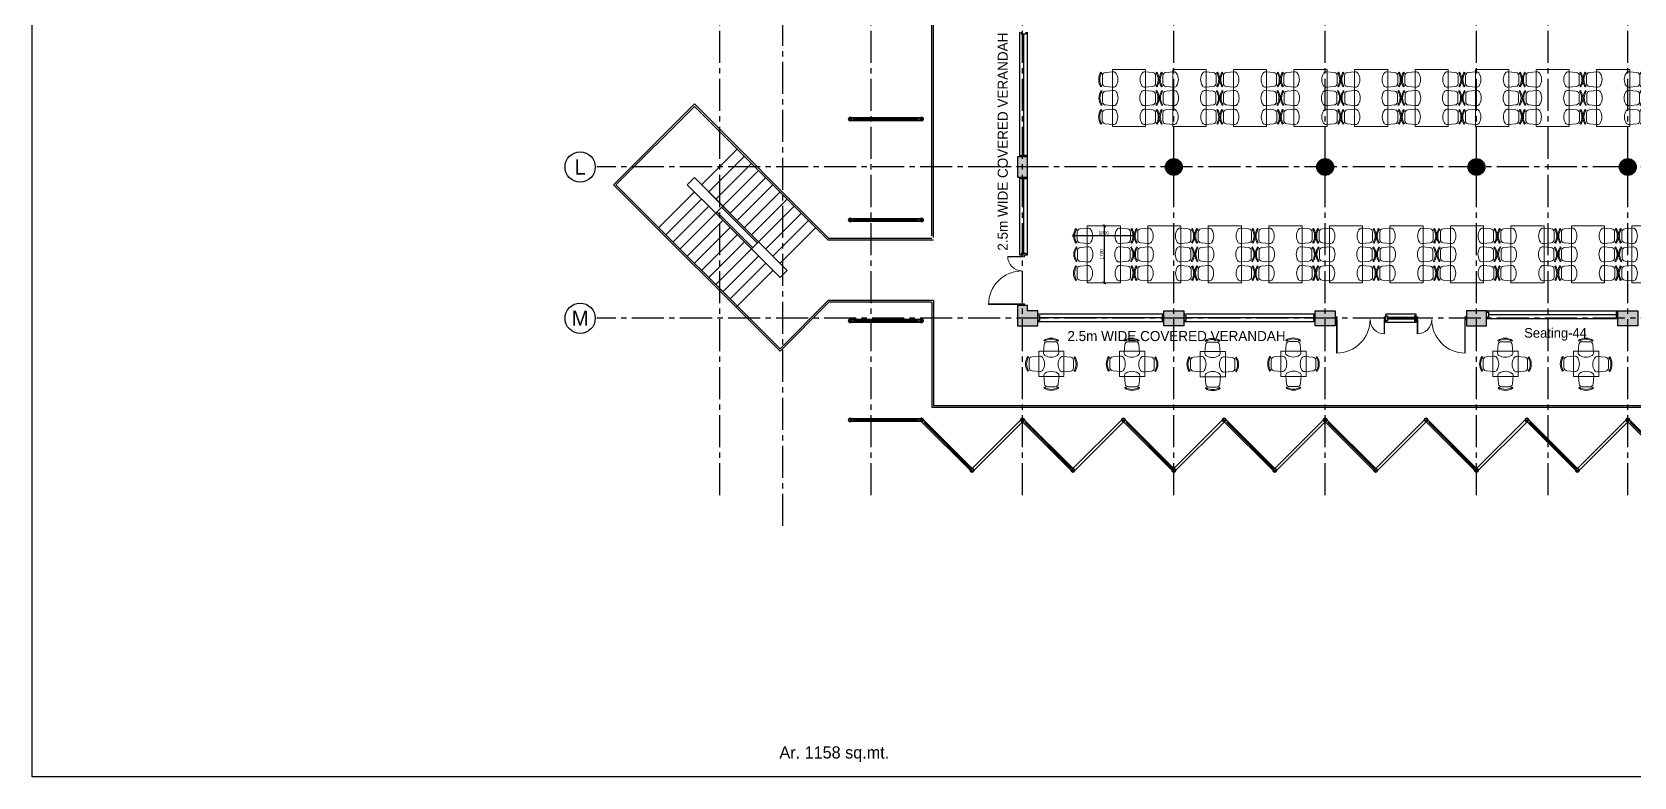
# Model space of a CAD drawing. Header units: millimetres. Extents: x -276609 to 1081398, y -453808 to 472098.
# Drawn here: x 769655 to 817287, y 136505 to 158667 of the extents above; entities that cross this region are included whole.
import ezdxf
from ezdxf.enums import TextEntityAlignment as Align

# ---------------------------------------------------------------- set-up
doc = ezdxf.new("R2010")
doc.units = ezdxf.units.MM
doc.header["$MEASUREMENT"] = 0
doc.linetypes.add('CENTER2', pattern=[28.575, 19.05, -3.175, 3.175, -3.175])
doc.layers.add('A-Anno-Grid Lines', color=7, linetype='Continuous', true_color=0xbbc3bd)
for name, color, linetype, lineweight in [('A-Detail Lines', 241, 'Continuous', 25), ('A-Door', 4, 'Continuous', 9), ('A-WIN', 5, 'Continuous', 25), ('S-Concrete', 40, 'Continuous', 25), ('SHADE SCREEN', 171, 'Continuous', 15), ('STAIR', 3, 'Continuous', 9)]:
    doc.layers.add(name, color=color, linetype=linetype, lineweight=lineweight)
for name, color, linetype in [('A-Railing', 4, 'Continuous'), ('A-Window', 4, 'Continuous'), ('Anno_Frames', 7, 'Continuous'), ('Anno_Labels', 7, 'Continuous'), ('AREA', 7, 'Continuous'), ('Dimension', 7, 'Continuous'), ('S-Conc Patt', 9, 'Continuous'), ('SHADING COLUMNS', 210, 'Continuous'), ('text', 252, 'Continuous')]:
    doc.layers.add(name, color=color, linetype=linetype)
doc.layers.add('I-Furniture', color=7, linetype='Continuous', lineweight=20, true_color=0xb35900)
doc.styles.get("Standard").update_dxf_attribs({"font": ''})
doc.styles.get('Standard').set_extended_font_data('Gill Sans MT')
doc.dimstyles.new('IIITD_WD_M @ 100', dxfattribs={"dimscale": 100, "dimtxt": 1, "dimasz": 1, "dimexe": 0.5, "dimexo": 0.25, "dimgap": 0.3, "dimtad": 1, "dimdec": 0, "dimrnd": 1, "dimzin": 0, "dimdsep": 46, "dimtxsty": 'Standard', "dimblk": 'ARCHTICK', "dimcen": 0.2, "dimdle": 0.3, "dimclrd": 256, "dimclre": 256, "dimclrt": 256, "dimadec": 0, "dimazin": 0, "dimtfac": 1, "dimtdec": 0, "dimtofl": 0, "dimtmove": 0, "dimatfit": 0, "dimfxl": 0.5, "dimfxlon": 1, "dimtolj": 1, "dimtzin": 0, "dimlwd": -1, "dimlwe": -1, "dimarcsym": 0})

# ---------------------------------------------------------------- blocks, each defined once
blk = doc.blocks.new('Round Bar - 3_-44-4 First Floor Lvl')
at = {"layer": 'A-WIN'}
for p, q in [((-1035, -37), (-1035, 25)), ((1026, 38), (-1023, 38)), ((1026, 38), (-1023, 38)), ((1027, 38), (1026, 38)), ((1027, 38), (1026, 38)), ((1064, 38), (1038, 38)), ((1064, 38), (1038, 38)), ((1064, 38), (1064, -3)), ((-1027, -38), (-1026, -38)), ((-1027, -38), (-1026, -38)), ((-1026, -38), (1023, -38)), ((-1026, -38), (1023, -38))]:
    blk.add_line(p, q, dxfattribs=at)
blk = doc.blocks.new('Round Bar - 3_-159-4 First Floor Lvl')
at = {"layer": 'A-WIN'}
for p, q in [((-1051, -27), (-1051, 38)), ((-1038, 38), (-1051, 38)), ((-1038, 38), (-1051, 38)), ((-1026, 38), (-1027, 38)), ((-1026, 38), (-1027, 38)), ((1023, 38), (-1026, 38)), ((1023, 38), (-1026, 38)), ((1057, 1), (1057, -38)), ((-1023, -38), (1026, -38)), ((-1023, -38), (1026, -38)), ((1026, -38), (1027, -38)), ((1026, -38), (1027, -38)), ((1038, -38), (1057, -38)), ((1038, -38), (1057, -38))]:
    blk.add_line(p, q, dxfattribs=at)
blk = doc.blocks.new('Round Bar - 3_-172-4 First Floor Lvl')
at = {"layer": 'A-WIN'}
for p, q in [((-1051, -24), (-1051, 38)), ((-1038, 38), (-1051, 38)), ((-1038, 38), (-1051, 38)), ((-1025, 38), (-1026, 38)), ((-1025, 38), (-1026, 38)), ((1023, 38), (-1025, 38)), ((1023, 38), (-1025, 38)), ((1057, 1), (1057, -38)), ((-1045, -38), (-1038, -38)), ((-1045, -38), (-1038, -38)), ((-1027, -38), (-1026, -38)), ((-1027, -38), (-1026, -38)), ((-1026, -38), (1026, -38)), ((-1026, -38), (1026, -38)), ((1026, -38), (1027, -38)), ((1026, -38), (1027, -38)), ((1038, -38), (1057, -38)), ((1038, -38), (1057, -38))]:
    blk.add_line(p, q, dxfattribs=at)
blk = doc.blocks.new('Round Bar - 3_-170-4 First Floor Lvl')
at = {"layer": 'A-WIN'}
for p, q in [((-1051, 38), (-1051, -38)), ((-1038, 38), (-1051, 38)), ((-1038, 38), (-1051, 38)), ((-1026, 38), (-1028, 38)), ((-1026, 38), (-1028, 38)), ((1026, 38), (-1026, 38)), ((1026, 38), (-1026, 38)), ((1027, 38), (1026, 38)), ((1027, 38), (1026, 38)), ((1057, 38), (1038, 38)), ((1057, 38), (1038, 38)), ((1057, -38), (1057, 38)), ((-1051, -38), (-1038, -38)), ((-1051, -38), (-1038, -38)), ((-1027, -38), (-1026, -38)), ((-1027, -38), (-1026, -38)), ((-1026, -38), (1026, -38)), ((-1026, -38), (1026, -38)), ((1026, -38), (1028, -38)), ((1026, -38), (1028, -38)), ((1038, -38), (1057, -38)), ((1038, -38), (1057, -38))]:
    blk.add_line(p, q, dxfattribs=at)
blk = doc.blocks.new('Round Bar - 3_-167-4 First Floor Lvl')
at = {"layer": 'A-WIN'}
for p, q in [((-1051, -38), (-1051, 24)), ((-1038, 38), (-1044, 38)), ((-1038, 38), (-1044, 38)), ((1026, 38), (-1026, 38)), ((-1026, 38), (-1026, 38)), ((-1026, 38), (-1026, 38)), ((-1026, 38), (-1026, 38)), ((1026, 38), (-1026, 38)), ((-1026, 38), (-1026, 38)), ((1027, 38), (1026, 38)), ((1027, 38), (1026, 38)), ((1057, 38), (1038, 38)), ((1057, 38), (1038, 38)), ((1057, -38), (1057, 38)), ((-1051, -38), (-1038, -38)), ((-1051, -38), (-1038, -38)), ((-1026, -38), (-1026, -38)), ((-1026, -38), (-1026, -38)), ((-1026, -38), (1026, -38)), ((-1026, -38), (1026, -38)), ((-1026, -38), (-1026, -38)), ((-1026, -38), (-1026, -38)), ((1026, -38), (1028, -38)), ((1026, -38), (1028, -38)), ((1038, -38), (1057, -38)), ((1038, -38), (1057, -38))]:
    blk.add_line(p, q, dxfattribs=at)
blk = doc.blocks.new('Grid Head')
blk.add_circle((0, 0), 3)
at = {"layer": 'Anno_Labels'}
blk.add_attdef('GRID_NAME', text='', height=3, dxfattribs=at).set_placement((0, 0), align=Align.MIDDLE_CENTER)
blk = doc.blocks.new('grd din')
at = {"layer": 'A-Anno-Grid Lines', "linetype": 'CENTER2', "ltscale": 50}
for p, q in [((484314, 133526), (484314, 180371)), ((475314, 133526), (475314, 179267)), ((477184, 132609), (477184, 179317)), ((479814, 133526), (479814, 179267)), ((488814, 133526), (488814, 179267)), ((493314, 133526), (493314, 179267)), ((497814, 133526), (497814, 179267)), ((499944, 133526), (499944, 179267)), ((502314, 133526), (502314, 179267)), ((516514, 143289), (471659, 143289)), ((516514, 138789), (471659, 138789))]:
    blk.add_line(p, q, dxfattribs=at)
at = {"layer": 'Anno_Frames'}
ref = blk.add_blockref('Grid Head', (471159, 143289), dxfattribs=dict(at, xscale=150, yscale=150, zscale=150))
ref.add_attrib('GRID_NAME', 'L', dxfattribs={"layer": '0', "height": 450}).set_placement((471159, 143289), align=Align.MIDDLE_CENTER)
ref = blk.add_blockref('Grid Head', (471159, 138789), dxfattribs=dict(at, xscale=150, yscale=150, zscale=150))
ref.add_attrib('GRID_NAME', 'M', dxfattribs={"layer": '0', "height": 450}).set_placement((471159, 138789), align=Align.MIDDLE_CENTER)
blk = doc.blocks.new('Big Door Garbage')
at = {"layer": 'A-Door', "color": 5, "lineweight": 18}
for p, q in [((-12550, 128778), (-12500, 128778)), ((-12550, 128703), (-12550, 128778)), ((-12550, 128703), (-12515, 128703)), ((-12515, 128738), (-12500, 128738)), ((-12515, 128703), (-12515, 128738)), ((-12515, 128703), (-12515, 128273)), ((-12499, 128703), (-12515, 128703)), ((-12500, 128778), (-12500, 128738)), ((-12499, 128703), (-12499, 128273)), ((-11101, 128703), (-11101, 127703)), ((-11101, 128703), (-11085, 128703)), ((-11100, 128778), (-11100, 128738)), ((-11050, 128778), (-11100, 128778)), ((-11085, 128738), (-11100, 128738)), ((-11085, 128703), (-11085, 128738)), ((-11050, 128703), (-11085, 128703)), ((-11085, 128703), (-11085, 127703)), ((-11050, 128703), (-11050, 128778))]:
    blk.add_line(p, q, dxfattribs=at)
at = {"layer": 'A-Door', "lineweight": 18}
for centre, radius, start, end in [((-12515, 128703), 430, 270, 0), ((-11085, 128703), 1000, 180, 270)]:
    blk.add_arc(centre, radius, start, end, dxfattribs=at)
blk = doc.blocks.new('w8')
at = {"layer": 'A-Window', "color": 2, "lineweight": 30}
blk.add_line((484324, 139289), (484324, 142939), dxfattribs=at)
at = {"layer": 'A-Window'}
for points in [[(484209, 139239), (484209, 142989)], [(484399, 142989), (484399, 142939), (484249, 142939), (484249, 142989)], [(484439, 139239), (484439, 142989)], [(484399, 139239), (484399, 139289), (484249, 139289), (484249, 139239)]]:
    blk.add_lwpolyline(points, dxfattribs=at)
blk = doc.blocks.new('w4')
at = {"layer": 'A-Window', "color": 2, "lineweight": 30}
blk.add_line((484324, 147974), (484324, 151774), dxfattribs=at)
at = {"layer": 'A-Window'}
for points in [[(484209, 147924), (484209, 151824)], [(484399, 151824), (484399, 151774), (484249, 151774), (484249, 151824)], [(484439, 147924), (484439, 151824)], [(484399, 147924), (484399, 147974), (484249, 147974), (484249, 147924)]]:
    blk.add_lwpolyline(points, dxfattribs=at)
blk = doc.blocks.new('dw1')
at = {"layer": 'A-Window'}
for p, q in [((495114, 138664), (495114, 138914)), ((496014, 138664), (496014, 138914))]:
    blk.add_line(p, q, dxfattribs=at)
at = {"layer": 'A-Window', "color": 2, "lineweight": 60}
blk.add_line((495964, 138789), (495164, 138789), dxfattribs=at)
at = {"layer": 'A-Window'}
for points in [[(496014, 138914), (495114, 138914)], [(495114, 138864), (495164, 138864), (495164, 138714), (495114, 138714)], [(496014, 138664), (495114, 138664)], [(496014, 138864), (495964, 138864), (495964, 138714), (496014, 138714)]]:
    blk.add_lwpolyline(points, dxfattribs=at)
at = {"layer": 'A-Detail Lines', "xscale": -1}
blk.add_blockref('Big Door Garbage', (482564, 10049), dxfattribs=at)
at = {"layer": 'A-Detail Lines'}
blk.add_blockref('Big Door Garbage', (508564, 10049), dxfattribs=at)
blk = doc.blocks.new('ergrthyjty')
at = {"layer": 'S-Conc Patt'}
for points in [[(480956, 73368), (480656, 73368), (480656, 72768), (480956, 72768)], [(485556, 73068, 1), (485056, 73068, 1)], [(490056, 73068, 1), (489556, 73068, 1)], [(494556, 73068, 1), (494056, 73068, 1)], [(499056, 73068, 1), (498556, 73068, 1)], [(480656, 68343), (481256, 68343), (481256, 68793), (480956, 68793), (480956, 68943), (480656, 68943)], [(485606, 68343), (485606, 68793), (485006, 68793), (485006, 68343)], [(490106, 68343), (490106, 68793), (489506, 68793), (489506, 68343)], [(494006, 68343), (494006, 68793), (494606, 68793), (494606, 68343)], [(499106, 68343), (499106, 68793), (498506, 68793), (498506, 68343)]]:
    blk.add_hatch(color=8, dxfattribs=at).paths.add_polyline_path(points)
at = {"layer": 'S-Concrete'}
for points in [[(480956, 73368), (480656, 73368), (480656, 72768), (480956, 72768)], [(481256, 68793), (480956, 68793), (480956, 68943), (480656, 68943), (480656, 68343), (481256, 68343)], [(485606, 68793), (485606, 68343), (485006, 68343), (485006, 68793)], [(490106, 68793), (490106, 68343), (489506, 68343), (489506, 68793)], [(494006, 68793), (494006, 68343), (494606, 68343), (494606, 68793)], [(499106, 68793), (499106, 68343), (498506, 68343), (498506, 68793)]]:
    blk.add_lwpolyline(points, close=True, dxfattribs=at)
for centre in [(485306, 73068), (489806, 73068), (494306, 73068), (498806, 73068)]:
    blk.add_circle(centre, 250, dxfattribs=at)
blk = doc.blocks.new('Pipe-Column - Pipe3-1_2STD-50-2 GL')
at = {"layer": 'S-Concrete', "lineweight": 35}
for radius, start, end in [(50.8, 0, 180), (45.1, 0, 180), (45.1, 180, 0), (50.8, 180, 360)]:
    blk.add_arc((0, 0), radius, start, end, dxfattribs=at)
blk = doc.blocks.new('Pipe-Column - Pipe3-1_2STD-48-2 GL')
at = {"layer": 'S-Concrete', "lineweight": 35}
for radius, start, end in [(50.8, 0, 180), (50.8, 180, 360), (45.1, 360, 180), (45.1, 180, 360)]:
    blk.add_arc((0, 0), radius, start, end, dxfattribs=at)
blk = doc.blocks.new('Pipe-Column - Pipe3-1_2STD-49-2 GL')
at = {"layer": 'S-Concrete', "lineweight": 35}
for radius, start, end in [(50.8, 0, 180), (50.8, 180, 360), (45.1, 360, 180), (45.1, 180, 360)]:
    blk.add_arc((0, 0), radius, start, end, dxfattribs=at)
blk = doc.blocks.new('TRGHT4')
at = {"layer": 'SHADING COLUMNS'}
for name, p, rotation in [('Pipe-Column - Pipe3-1_2STD-48-2 GL', (397060, -137137), 135.0000000004137), ('Pipe-Column - Pipe3-1_2STD-48-2 GL', (399181, -137137), 135.0000000004137), ('Pipe-Column - Pipe3-1_2STD-50-2 GL', (427680, -137137), 44.9999999995862), ('Pipe-Column - Pipe3-1_2STD-50-2 GL', (429801, -137137), 44.9999999995862), ('Pipe-Column - Pipe3-1_2STD-48-2 GL', (397060, -140137), 135.0000000004137), ('Pipe-Column - Pipe3-1_2STD-48-2 GL', (399181, -140137), 135.0000000004137), ('Pipe-Column - Pipe3-1_2STD-50-2 GL', (427680, -140137), 44.9999999995862), ('Pipe-Column - Pipe3-1_2STD-50-2 GL', (429801, -140137), 44.9999999995862), ('Pipe-Column - Pipe3-1_2STD-48-2 GL', (397060, -143137), 135.0000000004137), ('Pipe-Column - Pipe3-1_2STD-48-2 GL', (399181, -143137), 135.0000000004137), ('Pipe-Column - Pipe3-1_2STD-50-2 GL', (427680, -143137), 44.9999999995862), ('Pipe-Column - Pipe3-1_2STD-50-2 GL', (429801, -143137), 44.9999999995862), ('Pipe-Column - Pipe3-1_2STD-48-2 GL', (397060, -146087), 135.0000000004137), ('Pipe-Column - Pipe3-1_2STD-49-2 GL', (399181, -146087), 135.0000000004137), ('Pipe-Column - Pipe3-1_2STD-50-2 GL', (427680, -146137), 44.9999999995862), ('Pipe-Column - Pipe3-1_2STD-50-2 GL', (429801, -146137), 44.9999999995862)]:
    blk.add_blockref(name, p, dxfattribs=dict(at, rotation=rotation))
for p in [(402181, -146087), (405181, -146087), (408181, -146087), (411181, -146087), (414181, -146087), (417181, -146087), (420181, -146087), (423181, -146087), (426181, -146087), (400681, -147587), (403681, -147587), (406681, -147587), (409681, -147587), (412681, -147587), (415681, -147587), (418681, -147587), (421681, -147587), (424681, -147587), (427681, -147587)]:
    blk.add_blockref('Pipe-Column - Pipe3-1_2STD-50-2 GL', p, dxfattribs=at)
blk = doc.blocks.new('chair1')
at = {"layer": 'I-Furniture'}
for p, q in [((-320, 228), (-84, 207)), ((1, 115), (1, -115)), ((16, 201), (42, 219)), ((-320, -228), (-84, -207)), ((16, -201), (42, -219))]:
    blk.add_line(p, q, dxfattribs=at)
for centre, radius, start, end in [((-108, 0), 351, 148.407, 211.593), ((-328, 135), 92.9, 85.0303, 148.407), ((-92, 115), 92.9, 0, 85.0303), ((-278, 0), 356, 325.6197, 34.3803), ((-278, 0), 387, 325.6197, 34.3803), ((-328, -135), 92.9, 211.593, 274.9697), ((-92, -115), 92.9, 274.9697, 0)]:
    blk.add_arc(centre, radius, start, end, dxfattribs=at)
blk = doc.blocks.new('A$C276F41A0')
at = {"layer": 'A-Window', "color": 2, "lineweight": 30}
blk.add_line((-115, -3665), (-115, -50), dxfattribs=at)
at = {"layer": 'A-Window'}
for points in [[(-230, -3715), (-230, 0)], [(-190, 0), (-190, -50), (-40, -50), (-40, 0)], [(0, -3715), (0, 0)], [(-190, -3715), (-190, -3665), (-40, -3665), (-40, -3715)]]:
    blk.add_lwpolyline(points, dxfattribs=at)
blk = doc.blocks.new('wegegt')
at = {"layer": 'I-Furniture'}
blk.add_lwpolyline([(489413, 140432), (490163, 140432), (490163, 141182), (489413, 141182)], close=True, dxfattribs=at)
for p, rotation in [((489780, 141466), 90), ((489129, 140807), 180)]:
    blk.add_blockref('chair1', p, dxfattribs=dict(at, rotation=rotation))
at = {"layer": 'I-Furniture', "xscale": -1}
for p, rotation in [((490447, 140799), 180), ((489788, 140129), 90)]:
    blk.add_blockref('chair1', p, dxfattribs=dict(at, rotation=rotation))
blk = doc.blocks.new('_ArchTick')
at = {"color": 0, "linetype": 'ByBlock', "const_width": 0.15}
blk.add_lwpolyline([(-0.5, -0.5), (0.5, 0.5)], dxfattribs=at)
blk = doc.blocks.new('*D511')
at = {"layer": 'A-Detail Lines', "transparency": 16777216}
for p, q in [((801538, 152933), (801538, 151173)), ((801538, 152903), (801588, 152903)), ((801538, 151203), (801588, 151203))]:
    blk.add_line(p, q, dxfattribs=at)
at = {"layer": 'A-Detail Lines', "transparency": 16777216, "xscale": 100, "yscale": 100, "zscale": 100}
for p, rotation in [((801538, 152903), 90), ((801538, 151203), 270)]:
    blk.add_blockref('_ArchTick', p, dxfattribs=dict(at, rotation=rotation))
at = {"layer": 'A-Detail Lines', "transparency": 16777216, "insert": (801458, 152053), "char_height": 100, "attachment_point": 5, "rotation": 90}
blk.add_mtext('\\A1;1700', dxfattribs=at)
blk = doc.blocks.new('dad')
at = {"layer": 'I-Furniture'}
blk.add_lwpolyline([(801471, -14624), (800484, -14624), (800484, -12924), (801471, -12924)], close=True, dxfattribs=at)
at = {"layer": 'I-Furniture', "rotation": 180}
blk.add_blockref('chair1', (800187, -13225), dxfattribs=at)
at = {"layer": 'I-Furniture', "xscale": -1, "rotation": 180}
blk.add_blockref('chair1', (801768, -13225), dxfattribs=at)
at = {"layer": 'I-Furniture', "xscale": -1}
for p in [(800194, -13774), (800185, -14335)]:
    blk.add_blockref('chair1', p, dxfattribs=at)
at = {"layer": 'I-Furniture'}
for p in [(801761, -13774), (801770, -14335)]:
    blk.add_blockref('chair1', p, dxfattribs=at)
blk = doc.blocks.new('*D512')
at = {"layer": 'A-Detail Lines', "transparency": 16777216}
for p, q in [((800594, 152610), (802454, 152610)), ((800624, 152610), (800624, 152660)), ((802424, 152610), (802424, 152660))]:
    blk.add_line(p, q, dxfattribs=at)
at = {"layer": 'A-Detail Lines', "transparency": 16777216, "xscale": 100, "yscale": 100, "zscale": 100, "rotation": 180}
blk.add_blockref('_ArchTick', (800624, 152610), dxfattribs=at)
at = {"layer": 'A-Detail Lines', "transparency": 16777216, "xscale": 100, "yscale": 100, "zscale": 100}
blk.add_blockref('_ArchTick', (802424, 152610), dxfattribs=at)
at = {"layer": 'A-Detail Lines', "transparency": 16777216, "insert": (801524, 152690), "char_height": 100, "attachment_point": 5}
blk.add_mtext('\\A1;1800', dxfattribs=at)

msp = doc.modelspace()

# ---------------------------------------------------------------- linework, layer by layer
at = {"layer": 'A-Railing'}
for p, q in [((796407.4, 152604.3), (796407.4, 159036.9)), ((796457.4, 152554.3), (796457.4, 159036.9)), ((789351.2, 156526.7), (786947, 154122.5)), ((789351.2, 156456), (787017.7, 154122.5)), ((789351.2, 156526.7), (793350.9, 152526.9)), ((789351.2, 156456), (793330.2, 152476.9)), ((786947, 154122.5), (791896.7, 149172.8)), ((787017.7, 154122.5), (791896.7, 149243.5)), ((791260.3, 152425.5), (789527.9, 154157.9)), ((791225, 152390.1), (790164.3, 153450.8)), ((790199.7, 153486.1), (791048.2, 152637.6)), ((789987.6, 153274), (791048.2, 152213.3)), ((790022.9, 153309.3), (791083.6, 152248.7)), ((796457.4, 152476.9), (793330.2, 152476.9)), ((796407.4, 152526.9), (793350.9, 152526.9)), ((793330.2, 150676.9), (791896.7, 149243.5)), ((793350.9, 150626.9), (791896.7, 149172.8)), ((796457.4, 150676.9), (793330.2, 150676.9)), ((796407.4, 150626.9), (793350.9, 150626.9)), ((796407.4, 150626.9), (796407.4, 147501.9)), ((796457.4, 150676.9), (796457.4, 147551.9)), ((796407.4, 147501.9), (824257.4, 147501.9)), ((796457.4, 147551.9), (824207.4, 147551.9))]:
    msp.add_line(p, q, dxfattribs=at)
at = {"layer": 'A-Window', "color": 2, "lineweight": 30}
msp.add_line((799142.4, 152076.9), (799142.4, 154301.9), dxfattribs=at)
at = {"layer": 'A-Window'}
for points in [[(799257.4, 152026.9), (799027.4, 152026.9), (799027.4, 154351.9)], [(799217.4, 154351.9), (799217.4, 154301.9), (799067.4, 154301.9), (799067.4, 154351.9)], [(799257.4, 152026.9), (799257.4, 154351.9)], [(799217.4, 152026.9), (799217.4, 152076.9), (799067.4, 152076.9), (799067.4, 152026.9)]]:
    msp.add_lwpolyline(points, dxfattribs=at)
at = {"layer": 'Dimension'}
msp.add_lwpolyline([(769654.6, 136505.2), (769654.6, 195905.2), (853654.6, 195905.2), (853654.6, 136505.2)], close=True, dxfattribs=at)
at = {"layer": 'I-Furniture'}
msp.add_lwpolyline([(802017.5, 151203.1), (801030.5, 151203.1), (801030.5, 152903.1), (802017.5, 152903.1)], close=True, dxfattribs=at)
at = {"layer": 'S-Concrete'}
for p, q in [((789139, 154122.5), (789351.2, 154334.7)), ((790199.7, 153486.1), (789351.2, 154334.7)), ((789987.6, 153274), (789139, 154122.5)), ((789987.6, 153274), (790199.7, 153486.1)), ((791048.2, 152213.3), (791260.3, 152425.5)), ((792108.9, 151576.9), (791260.3, 152425.5)), ((791896.7, 151364.8), (791048.2, 152213.3)), ((791896.7, 151364.8), (792108.9, 151576.9))]:
    msp.add_line(p, q, dxfattribs=at)
at = {"layer": 'SHADE SCREEN', "lineweight": 35}
for p, q in [((796014.1, 156084.6), (794071.3, 156084.6)), ((794071.3, 156074.6), (796014.1, 156074.6)), ((796014.1, 153084.6), (794071.3, 153084.6)), ((794071.3, 153074.6), (796014.1, 153074.6)), ((796014.1, 150084.6), (794071.3, 150084.6)), ((794071.3, 150074.6), (796014.1, 150074.6)), ((796014.1, 147134.6), (794071.3, 147134.6)), ((794071.3, 147124.6), (796014.1, 147124.6)), ((796173.9, 147058.1), (797547.7, 145684.3)), ((797554.8, 145691.3), (796181, 147065.1)), ((799173.9, 147058.1), (800547.7, 145684.3)), ((800554.8, 145691.3), (799181, 147065.1)), ((802173.9, 147058.1), (803547.7, 145684.3)), ((803554.8, 145691.3), (802181, 147065.1)), ((805173.9, 147058.1), (806547.7, 145684.3)), ((806554.8, 145691.3), (805181, 147065.1)), ((808173.9, 147058.1), (809547.7, 145684.3)), ((809554.8, 145691.3), (808181, 147065.1)), ((811173.9, 147058.1), (812547.7, 145684.3)), ((812554.8, 145691.3), (811181, 147065.1)), ((814173.9, 147058.1), (815547.7, 145684.3)), ((815554.8, 145691.3), (814181, 147065.1)), ((817173.9, 147058.1), (818547.7, 145684.3)), ((818554.8, 145691.3), (817181, 147065.1))]:
    msp.add_line(p, q, dxfattribs=at)
at = {"layer": 'STAIR'}
for p, q in [((790623.9, 155183.2), (789563.3, 154122.5)), ((790836.1, 154971), (789775.4, 153910.4)), ((791048.2, 154758.9), (789987.6, 153698.3)), ((791260.3, 154546.8), (790199.7, 153486.1)), ((791472.5, 154334.7), (790411.8, 153274)), ((789351.2, 153910.4), (788290.5, 152849.7)), ((791684.6, 154122.5), (790623.9, 153061.9)), ((791896.7, 153910.4), (790836.1, 152849.7)), ((789563.3, 153698.3), (788502.6, 152637.6)), ((789775.4, 153486.1), (788714.8, 152425.5)), ((792108.9, 153698.3), (791048.2, 152637.6)), ((792321, 153486.1), (791260.3, 152425.5)), ((789987.6, 153274), (788926.9, 152213.3)), ((790199.7, 153061.9), (789139, 152001.2)), ((792533.1, 153274), (791472.5, 152213.3)), ((792745.3, 153061.9), (791684.6, 152001.2)), ((790411.8, 152849.7), (789351.2, 151789.1)), ((790623.9, 152637.6), (789563.3, 151576.9)), ((790836.1, 152425.5), (789775.4, 151364.8)), ((792957.4, 152849.7), (791896.7, 151789.1)), ((791048.2, 152213.3), (789987.6, 151152.7)), ((791260.3, 152001.2), (790199.7, 150940.5)), ((791472.5, 151789.1), (790411.8, 150728.4)), ((791684.6, 151576.9), (790588.6, 150480.9))]:
    msp.add_line(p, q, dxfattribs=at)

# ---------------------------------------------------------------- block references
at = {"layer": 'A-Anno-Grid Lines'}
msp.add_blockref('grd din', (314793.6, 11362.7), dxfattribs=at)
at = {"layer": 'A-Detail Lines'}
for p in [(1294, 170477.7), (3093.8, 170477.7), (4893.5, 170477.7), (6693.3, 170477.7), (8493, 170477.7), (10292.8, 170477.7), (12092.5, 170477.7), (13892.3, 170477.7), (15692, 170477.7), (2346.2, 165827.4), (4145.9, 165827.4), (5945.7, 165827.4), (7745.4, 165827.4), (9545.2, 165827.4), (11344.9, 165827.4), (13144.7, 165827.4), (14944.4, 165827.4), (16744.1, 165827.4)]:
    msp.add_blockref('dad', p, dxfattribs=at)
at = {"layer": 'A-Detail Lines', "rotation": 270}
msp.add_blockref('Big Door Garbage', (670392.1, 139476.9), dxfattribs=at)
at = {"layer": 'A-Door'}
msp.add_blockref('dw1', (314793.6, 11362.7), dxfattribs=at)
at = {"layer": 'A-Window', "rotation": 90}
for name, p in [('w8', (942546.6, -334161.9)), ('w4', (955731.6, -334161.9))]:
    msp.add_blockref(name, p, dxfattribs=at)
at = {"layer": 'A-Window', "xscale": -1, "rotation": 270}
msp.add_blockref('w4', (664983.2, -334061.9), dxfattribs=at)
at = {"layer": 'I-Furniture', "rotation": 180}
msp.add_blockref('chair1', (800733.4, 152602.5), dxfattribs=at)
at = {"layer": 'I-Furniture', "xscale": -1, "rotation": 180}
msp.add_blockref('chair1', (802314.7, 152602.5), dxfattribs=at)
at = {"layer": 'I-Furniture', "xscale": -1}
for p in [(800740.3, 152053.1), (800731.8, 151492)]:
    msp.add_blockref('chair1', p, dxfattribs=at)
at = {"layer": 'I-Furniture'}
for name, p in [('chair1', (802307.8, 152053.1)), ('chair1', (802316.3, 151492)), ('wegegt', (310175.4, 7986)), ('wegegt', (312575.4, 7986)), ('wegegt', (314975.4, 7978.2)), ('wegegt', (317375.8, 7991.6)), ('wegegt', (323677.8, 7986)), ('wegegt', (326077.8, 7986))]:
    msp.add_blockref(name, p, dxfattribs=at)
at = {"layer": 'S-Concrete'}
for name, p in [('ergrthyjty', (318301.2, 81584.2)), ('TRGHT4', (396924.3, 293214))]:
    msp.add_blockref(name, p, dxfattribs=at)
at = {"layer": 'SHADE SCREEN', "lineweight": 35}
for name, p, rotation in [('Round Bar - 3_-170-4 First Floor Lvl', (795047.5, 156074.6), 180), ('Round Bar - 3_-170-4 First Floor Lvl', (795047.5, 153074.6), 180), ('Round Bar - 3_-170-4 First Floor Lvl', (795047.5, 150074.6), 180), ('Round Bar - 3_-167-4 First Floor Lvl', (795047.5, 147124.6), 180), ('Round Bar - 3_-172-4 First Floor Lvl', (796857.4, 146374.6), 315.0000000005251), ('Round Bar - 3_-159-4 First Floor Lvl', (799857.4, 146374.6), 315.0000000005251), ('Round Bar - 3_-159-4 First Floor Lvl', (802857.4, 146374.6), 315.0000000005251), ('Round Bar - 3_-159-4 First Floor Lvl', (805857.4, 146374.6), 315.0000000005251), ('Round Bar - 3_-159-4 First Floor Lvl', (808857.4, 146374.6), 315.0000000005251), ('Round Bar - 3_-159-4 First Floor Lvl', (811857.4, 146374.6), 315.0000000005251), ('Round Bar - 3_-159-4 First Floor Lvl', (814857.4, 146374.6), 315.0000000005251), ('Round Bar - 3_-159-4 First Floor Lvl', (817857.4, 146374.6), 315.0000000005251)]:
    msp.add_blockref(name, p, dxfattribs=dict(at, rotation=rotation))
at = {"layer": 'SHADE SCREEN', "rotation": 224.9999999994749}
for p in [(798357.4, 146374.6), (801357.4, 146374.6), (804357.4, 146374.6), (807357.4, 146374.6), (810357.4, 146374.6), (813357.4, 146374.6), (816357.4, 146374.6)]:
    msp.add_blockref('Round Bar - 3_-44-4 First Floor Lvl', p, dxfattribs=at)
at = {"layer": 'text'}
msp.add_blockref('A$C276F41A0', (799257.4, 158666.9), dxfattribs=at)

# ---------------------------------------------------------------- texts
at = {"layer": 'AREA', "insert": (791878.4, 137414.6), "char_height": 360, "width": 7754.871, "attachment_point": 1}
msp.add_mtext('{\\fCentury Gothic|b0|i0|c0|p34;Ar. 1158 sq.mt.}', dxfattribs=at)
at = {"layer": 'text', "insert": (798367.5, 152161.3), "char_height": 300, "attachment_point": 1, "rotation": 90}
msp.add_mtext('{\\fCentury Gothic|b0|i0|c0|p34;2.5m WIDE COVERED VERANDAH}', dxfattribs=at)
at = {"layer": 'text', "insert": (800440.7, 149773), "char_height": 300, "attachment_point": 1}
msp.add_mtext('{\\fCentury Gothic|b0|i0|c0|p34;2.5m WIDE COVERED VERANDAH}', dxfattribs=at)
at = {"layer": 'text', "insert": (814023.6, 149861), "char_height": 288, "width": 6203.897, "attachment_point": 1}
msp.add_mtext('{\\fCentury Gothic|b0|i0|c0|p34;Seating-44}', dxfattribs=at)

# ---------------------------------------------------------------- dimensions: what is measured, and where the dimension line sits
at = {"layer": 'A-Detail Lines'}
dim = msp.add_linear_dim(base=(801538.3, 151203.1), p1=(801524, 152903.1), p2=(801524, 151203.1), angle=90, dimstyle='IIITD_WD_M @ 100', dxfattribs=at)
dim.commit()
dim.dimension.update_dxf_attribs({"geometry": '*D511', "text_midpoint": (801458.3, 152053.1)})
dim = msp.add_linear_dim(base=(802423.9, 152610.1), p1=(800624.2, 152602.5), p2=(802423.9, 152602.5), dimstyle='IIITD_WD_M @ 100', dxfattribs=at)
dim.commit()
dim.dimension.update_dxf_attribs({"geometry": '*D512', "text_midpoint": (801524, 152690.1)})

doc.saveas('drawing.dxf')
